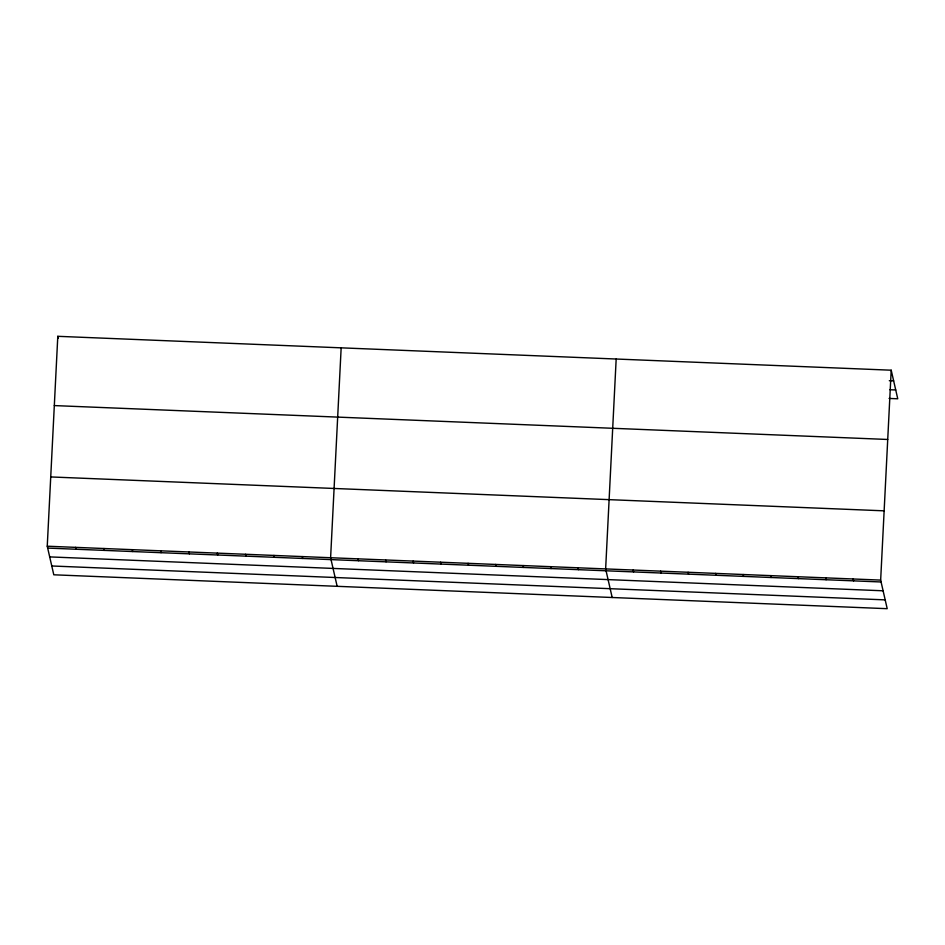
<?xml version="1.0" encoding="UTF-8"?>
<svg xmlns="http://www.w3.org/2000/svg" width="945" height="945" viewBox="0 0 945 945"><rect width="100%" height="100%" fill="white"/><g stroke="black" fill="none" stroke-linecap="round" stroke-linejoin="round"><path stroke-width="1.42" d="M891.206 370.204L880.657 580.1L887.201 608.686L53.794 574.796L47.25 546.21L57.799 336.314L891.206 370.204L897.75 398.79L889.068 398.436M341.157 347.831L330.608 557.727L337.152 586.325M616.175 359.017L605.639 568.914L612.183 597.5M889.304 380.717L893.651 380.894M889.942 389.742L895.73 389.978M54.314 405.582L887.721 439.472M50.735 476.941L884.142 510.832M47.25 546.21L880.657 580.1M47.675 548.088L881.083 581.978M49.695 556.9L883.102 590.79M51.774 565.984L885.181 599.874M853.158 578.978L853.583 580.856M825.658 577.856L826.084 579.734M798.147 576.745L798.584 578.623M770.647 575.623L771.073 577.501M743.148 574.501L743.573 576.379M715.649 573.391L716.074 575.269M688.137 572.268L688.574 574.147M660.638 571.146L661.063 573.024M633.138 570.036L633.563 571.914M578.127 567.791L578.564 569.67M550.628 566.681L551.053 568.559M523.128 565.559L523.554 567.437M495.629 564.437L496.054 566.315M468.118 563.326L468.555 565.193M440.618 562.204L441.043 564.082M413.119 561.082L413.544 562.96M385.619 559.972L386.044 561.838M358.108 558.849L358.545 560.728M302.27 556.581L302.707 558.46M273.932 555.424L274.369 557.302M245.605 554.278L246.031 556.144M217.267 553.12L217.693 554.998M188.929 551.974L189.354 553.841M160.591 550.817L161.028 552.695M132.253 549.659L132.69 551.537M57.799 336.314L58.224 338.192M103.926 548.513L104.352 550.392M75.588 547.356L76.013 549.234"/></g></svg>
